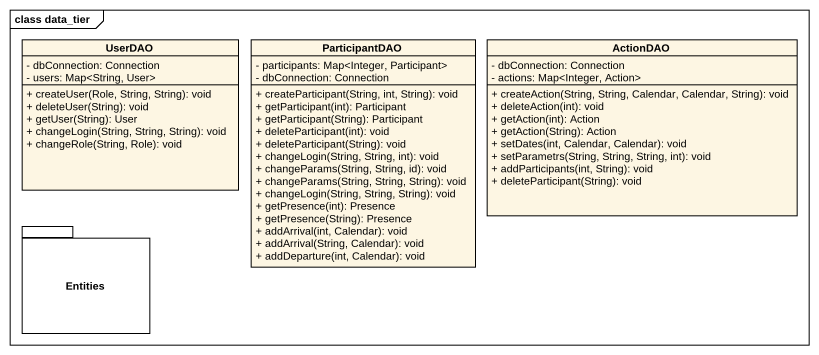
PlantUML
@startuml
mainframe class data_tier
hide circle
hide empty members
skinparam classAttributeIconSize 0
class UserDAO {
  - dbConnection: Connection
  - users: Map<String, User>
  + createUser(Role, String, String): void
  + deleteUser(String): void
  + getUser(String): User
  + changeLogin(String, String, String): void
  + changeRole(String, Role): void
}
class ParticipantDAO {
  - participants: Map<Integer, Participant>
  - dbConnection: Connection
  + createParticipant(String, int, String): void
  + getParticipant(int): Participant
  + getParticipant(String): Participant
  + deleteParticipant(int): void
  + deleteParticipant(String): void
  + changeLogin(String, String, int): void
  + changeParams(String, String, id): void
  + changeParams(String, String, String): void
  + changeLogin(String, String, String): void
  + getPresence(int): Presence
  + getPresence(String): Presence
  + addArrival(int, Calendar): void
  + addArrival(String, Calendar): void
  + addDeparture(int, Calendar): void
}
class ActionDAO {
  - dbConnection: Connection
  - actions: Map<Integer, Action>
  + createAction(String, String, Calendar, Calendar, String): void
  + deleteAction(int): void
  + getAction(int): Action
  + getAction(String): Action
  + setDates(int, Calendar, Calendar): void
  + setParametrs(String, String, String, int): void
  + addParticipants(int, String): void
  + deleteParticipant(String): void
}
package Entities {
}
@enduml
